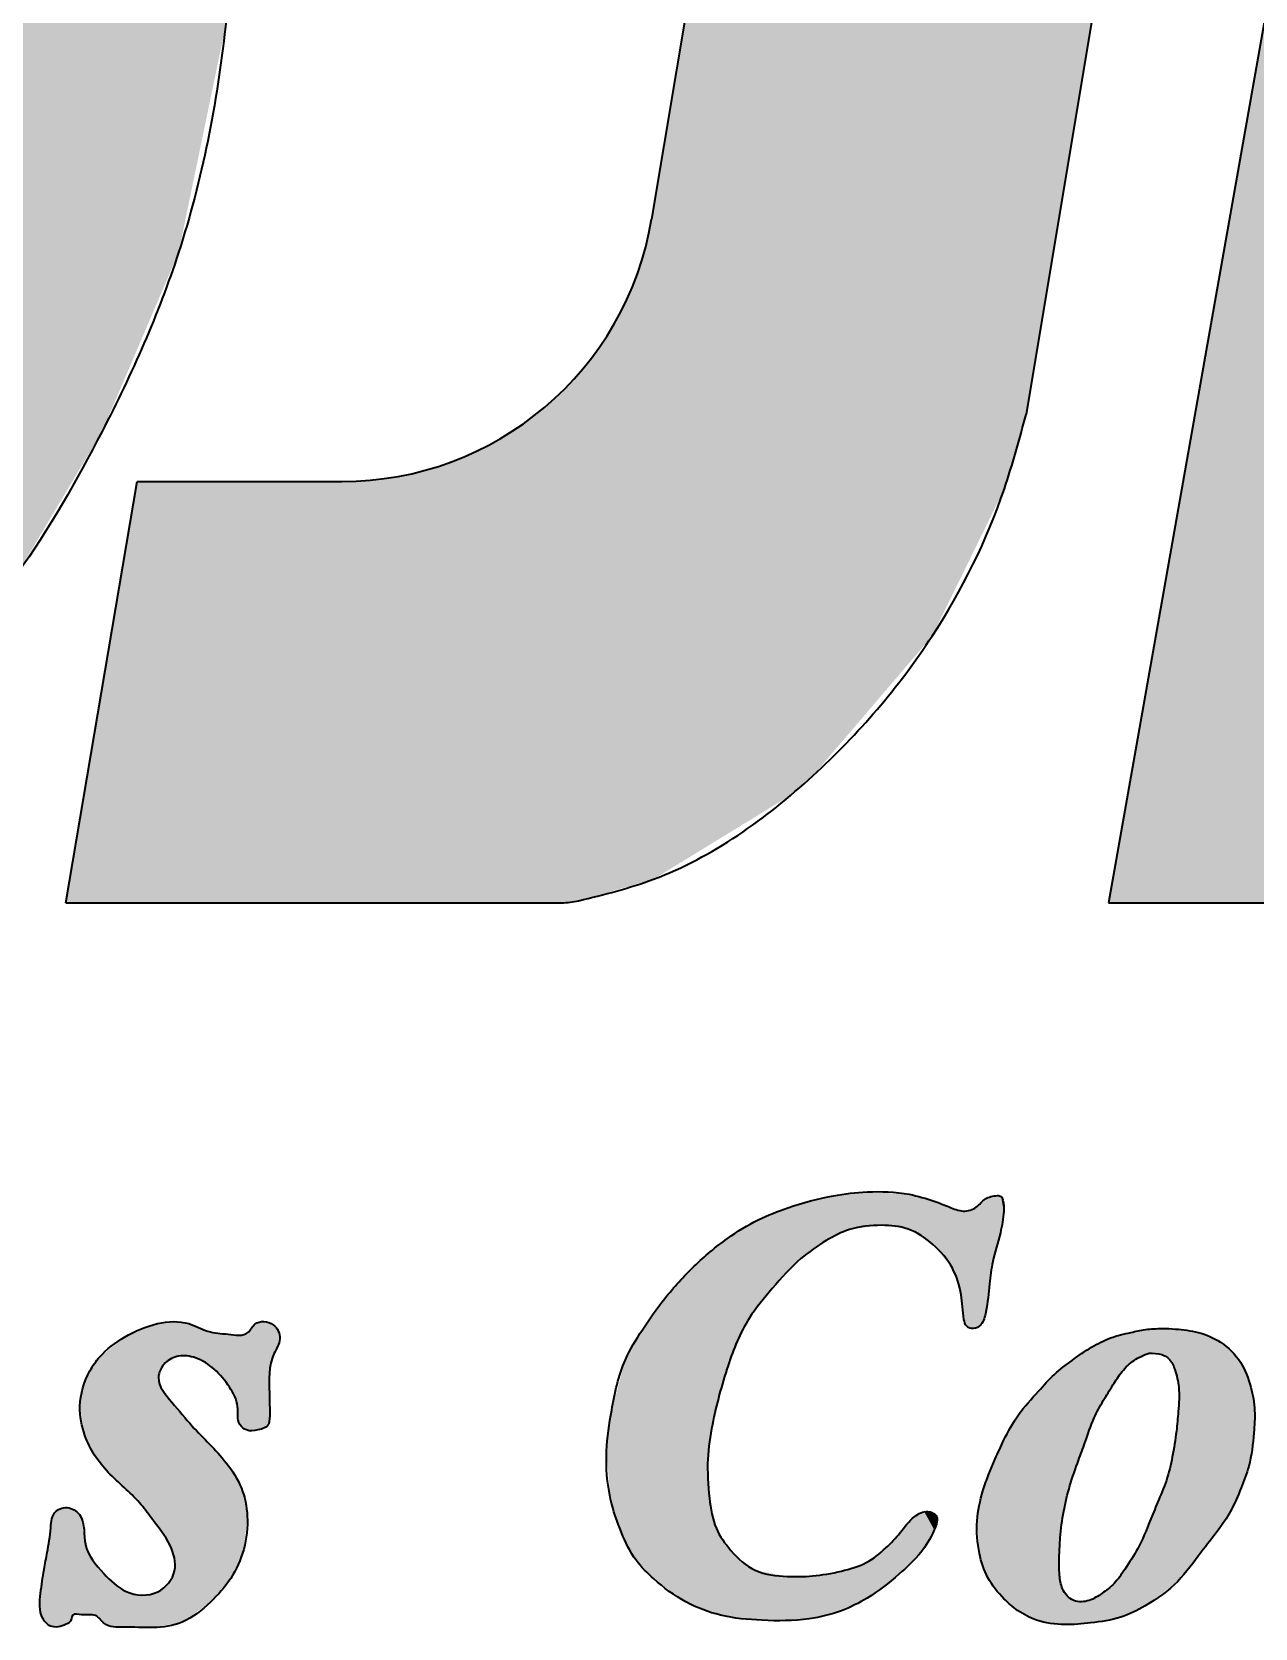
# Model space of a CAD drawing. Extents: x 23 to 417, y 3 to 294.
# Drawn here: x 315.69 to 319.74, y 39.37 to 44.66 of the extents above; entities that cross this region are included whole.
import ezdxf

# ---------------------------------------------------------------- set-up
doc = ezdxf.new("R2010")
doc.units = 0
doc.layers.get('0').update_dxf_attribs({"lineweight": 13})
doc.layers.add('6', color=7, linetype='Continuous', lineweight=13)

# ---------------------------------------------------------------- blocks, each defined once
blk = doc.blocks.new('BLOCK4431')
at = {"color": 6, "lineweight": 5}
blk.add_solid([(319.2578, 41.7745), (320.2744, 47.5235), (320.6027, 41.7745), (321.6192, 47.5235)], dxfattribs=at)
blk = doc.blocks.new('BLOCK4432')
at = {"color": 6, "lineweight": 5}
for points in [[(317.748, 41.8526), (317.7227, 43.9534), (318.3233, 47.5235), (317.7417, 44.043)], [(317.748, 41.8526), (318.3233, 47.5235), (318.2047, 42.1323)], [(318.3233, 47.5235), (318.277, 42.196), (318.2047, 42.1323)], [(319.6741, 47.5235), (318.6726, 42.6592), (318.3233, 47.5235), (318.277, 42.196)], [(318.9842, 43.3947), (318.9122, 43.1483), (319.6741, 47.5235), (318.6726, 42.6592)], [(317.748, 41.8526), (317.6615, 43.7811), (317.7227, 43.9534), (317.6959, 43.8659)], [(317.748, 41.8526), (317.5711, 43.622), (317.6615, 43.7811), (317.6198, 43.6996)], [(317.748, 41.8526), (317.4995, 41.7812), (317.5711, 43.622), (317.5158, 43.5491)], [(317.5158, 43.5491), (317.4571, 41.7749), (317.4543, 43.4812)], [(317.5158, 43.5491), (317.4642, 41.7754), (317.4571, 41.7749), (317.4607, 41.7751)], [(317.5158, 43.5491), (317.4713, 41.7762), (317.4642, 41.7754), (317.4678, 41.7758)], [(317.5158, 43.5491), (317.4784, 41.7771), (317.4713, 41.7762), (317.4749, 41.7766)], [(317.5158, 43.5491), (317.4855, 41.7782), (317.4784, 41.7771), (317.4819, 41.7776)], [(317.5158, 43.5491), (317.4925, 41.7796), (317.4855, 41.7782), (317.489, 41.7789)], [(317.5158, 43.5491), (317.4995, 41.7812), (317.4925, 41.7796), (317.496, 41.7804)], [(317.4543, 43.4812), (317.4428, 41.7745), (317.3871, 43.4191)], [(317.4543, 43.4812), (317.45, 41.7746), (317.4428, 41.7745), (317.4464, 41.7745)], [(317.4543, 43.4812), (317.4571, 41.7749), (317.45, 41.7746), (317.4536, 41.7747)], [(317.4428, 41.7745), (317.2376, 43.3136), (317.3871, 43.4191), (317.3147, 43.363)], [(317.4428, 41.7745), (317.0721, 43.2358), (317.2376, 43.3136), (317.1566, 43.271)], [(317.4428, 41.7745), (316.8955, 43.1882), (317.0721, 43.2358), (316.9848, 43.2081)], [(317.4428, 41.7745), (315.7983, 41.7745), (316.7133, 43.1721), (316.0347, 43.1721)], [(317.4428, 41.7745), (316.7133, 43.1721), (316.8955, 43.1882), (316.8047, 43.1761)]]:
    blk.add_solid(points, dxfattribs=at)
blk = doc.blocks.new('BLOCK4433')
at = {"color": 6, "lineweight": 5}
for points in [[(316.0428, 46.5949), (315.9182, 43.3384), (315.6478, 47.1282), (315.6367, 42.8659)], [(316.2757, 46.0196), (316.1718, 43.9317), (316.0428, 46.5949), (315.9182, 43.3384)], [(316.3539, 45.4004), (316.3274, 44.6806), (316.2757, 46.0196), (316.1718, 43.9317)]]:
    blk.add_solid(points, dxfattribs=at)
blk = doc.blocks.new('BLOCK4441')
at = {"color": 6, "lineweight": 5}
for points in [[(319.3319, 40.3487), (319.3425, 40.2557), (319.3802, 40.3587), (319.3924, 40.2804)], [(319.3802, 40.3587), (319.3924, 40.2804), (319.4352, 40.3616)], [(319.3924, 40.2804), (319.4348, 40.275), (319.4352, 40.3616), (319.4473, 40.2695)], [(319.4352, 40.3616), (319.4473, 40.2695), (319.4799, 40.3599), (319.4582, 40.2614)], [(319.4799, 40.3599), (319.4582, 40.2614), (319.4699, 40.245)], [(319.4699, 40.245), (319.4777, 40.2257), (319.4799, 40.3599), (319.4907, 40.1665)], [(319.4799, 40.3599), (319.4907, 40.1665), (319.5556, 40.3485), (319.565, 39.6191)], [(319.2648, 40.3303), (319.2014, 40.2996), (319.2404, 40.1224), (319.21, 40.0648)], [(319.2648, 40.3303), (319.2404, 40.1224), (319.3319, 40.3487), (319.2726, 40.1748)], [(319.2726, 40.1748), (319.3029, 40.2188), (319.3319, 40.3487), (319.3425, 40.2557)], [(319.5556, 40.3485), (319.565, 39.6191), (319.6293, 40.3164), (319.6217, 39.6928)], [(319.6293, 40.3164), (319.6217, 39.6928), (319.6619, 39.7536)], [(319.6659, 40.2868), (319.6293, 40.3164), (319.698, 39.8333), (319.6619, 39.7536)], [(319.0781, 40.2094), (319.0977, 39.6671), (319.1367, 40.256), (319.1092, 39.7553)], [(319.1092, 39.7553), (319.1299, 39.8407), (319.1367, 40.256), (319.1582, 39.9242)], [(319.1367, 40.256), (319.1582, 39.9242), (319.2014, 40.2996), (319.1797, 39.9828)], [(319.2014, 40.2996), (319.1797, 39.9828), (319.21, 40.0648)], [(319.6659, 40.2868), (319.698, 39.8333), (319.6955, 40.2503)], [(319.0255, 40.1538), (319.0956, 39.5427), (319.0781, 40.2094)], [(319.0956, 39.5427), (319.0945, 39.6091), (319.0781, 40.2094), (319.0977, 39.6671)], [(319.7303, 40.1667), (319.6955, 40.2503), (319.723, 39.9044), (319.698, 39.8333)], [(318.9593, 40.0757), (318.9562, 39.4263), (319.0255, 40.1538), (319.0186, 39.3942)], [(319.1132, 39.3791), (319.0956, 39.5427), (319.0186, 39.3942), (319.0255, 40.1538)], [(319.4892, 40.0868), (319.565, 39.6191), (319.4907, 40.1665)], [(319.7303, 40.1667), (319.723, 39.9044), (319.7426, 40.0892), (319.7403, 40.0158)], [(318.9593, 40.0757), (318.9099, 39.9896), (318.9562, 39.4263), (318.9109, 39.4651)], [(319.4892, 40.0868), (319.483, 40.021), (319.565, 39.6191), (319.4875, 39.5227)], [(318.8819, 39.9289), (318.9109, 39.4651), (318.9099, 39.9896)], [(319.4875, 39.5227), (319.483, 40.021), (319.4497, 39.8579), (319.4694, 39.9355)], [(318.8412, 39.8228), (318.8578, 39.5349), (318.8819, 39.9289), (318.9109, 39.4651)], [(319.4875, 39.5227), (319.4497, 39.8579), (319.3954, 39.7228), (319.4205, 39.7849)], [(318.8219, 39.7237), (318.8296, 39.6153), (318.8412, 39.8228), (318.8578, 39.5349)], [(319.3954, 39.7228), (319.3551, 39.6322), (319.3797, 39.4415), (319.3115, 39.5625)], [(319.4875, 39.5227), (319.3954, 39.7228), (319.3797, 39.4415)], [(319.1132, 39.3791), (319.1205, 39.475), (319.0956, 39.5427), (319.1055, 39.4978)], [(319.2984, 39.4037), (319.2762, 39.5154), (319.2365, 39.4831)], [(319.3797, 39.4415), (319.3115, 39.5625), (319.2984, 39.4037), (319.2762, 39.5154)], [(319.1982, 39.3848), (319.1205, 39.475), (319.1132, 39.3791)], [(319.1982, 39.3848), (319.1547, 39.456), (319.1205, 39.475), (319.1423, 39.4595)], [(319.1982, 39.3848), (319.1938, 39.4595), (319.1547, 39.456), (319.181, 39.4563)], [(319.1982, 39.3848), (319.2984, 39.4037), (319.1938, 39.4595), (319.2365, 39.4831)]]:
    blk.add_solid(points, dxfattribs=at)
blk = doc.blocks.new('BLOCK4442')
at = {"color": 6, "lineweight": 5}
for points in [[(318.194, 40.7622), (318.2373, 40.5938), (318.3452, 40.8021)], [(318.2373, 40.5938), (318.3211, 40.6534), (318.3452, 40.8021), (318.3986, 40.6902)], [(318.3452, 40.8021), (318.3986, 40.6902), (318.4565, 40.8148), (318.5046, 40.704)], [(318.4565, 40.8148), (318.5046, 40.704), (318.5965, 40.807)], [(318.5046, 40.704), (318.5928, 40.6915), (318.5965, 40.807), (318.6749, 40.6406)], [(318.5965, 40.807), (318.6749, 40.6406), (318.6798, 40.7839), (318.7397, 40.5616)], [(318.6798, 40.7839), (318.7397, 40.5616), (318.7296, 40.7649)], [(318.8488, 40.7916), (318.819, 40.7644), (318.8341, 40.3742), (318.8291, 40.3695)], [(318.8488, 40.7916), (318.8341, 40.3742), (318.8482, 40.4047), (318.8405, 40.3833)], [(318.8488, 40.7916), (318.8482, 40.4047), (318.8678, 40.7994), (318.8506, 40.4161)], [(318.8506, 40.4161), (318.8633, 40.51), (318.8678, 40.7994), (318.8734, 40.5836)], [(318.8678, 40.7994), (318.8734, 40.5836), (318.8892, 40.8032), (318.8988, 40.6788)], [(318.8892, 40.8032), (318.8988, 40.6788), (318.8926, 40.8027)], [(318.8988, 40.6788), (318.8988, 40.8009), (318.8926, 40.8027)], [(318.9099, 40.7506), (318.9014, 40.7993), (318.8988, 40.6788), (318.8988, 40.8009)], [(318.9075, 40.7875), (318.9052, 40.7941), (318.9099, 40.7506), (318.9014, 40.7993)], [(318.0956, 40.7223), (318.1421, 40.4948), (318.194, 40.7622), (318.2373, 40.5938)], [(318.7758, 40.7515), (318.7296, 40.7649), (318.7688, 40.4731), (318.7397, 40.5616)], [(318.7758, 40.7515), (318.7688, 40.4731), (318.7782, 40.392)], [(318.7985, 40.7543), (318.7758, 40.7515), (318.7811, 40.3795), (318.7782, 40.392)], [(318.7985, 40.7543), (318.7811, 40.3795), (318.7918, 40.3655), (318.7871, 40.3691)], [(318.7985, 40.7543), (318.7918, 40.3655), (318.8036, 40.3616), (318.7975, 40.363)], [(318.819, 40.7644), (318.7985, 40.7543), (318.81, 40.3615), (318.8036, 40.3616)], [(318.819, 40.7644), (318.81, 40.3615), (318.8291, 40.3695), (318.8169, 40.3629)], [(317.993, 40.6603), (317.9435, 40.0433), (318.0956, 40.7223), (317.9956, 40.2392)], [(317.9956, 40.2392), (318.065, 40.3948), (318.0956, 40.7223), (318.1421, 40.4948)], [(317.993, 40.6603), (317.8829, 40.5684), (317.9435, 40.0433), (317.9282, 39.9286)], [(317.7857, 40.4615), (317.8557, 39.4545), (317.8829, 40.5684), (317.9337, 39.7988)], [(317.8829, 40.5684), (317.9337, 39.7988), (317.9282, 39.9286)], [(317.7109, 40.3576), (317.7491, 39.5308), (317.7857, 40.4615), (317.8557, 39.4545)], [(317.6547, 40.2581), (317.6906, 39.5927), (317.7109, 40.3576), (317.7491, 39.5308)], [(317.6093, 40.0907), (317.6413, 39.6854), (317.6547, 40.2581), (317.6906, 39.5927)], [(317.592, 39.9549), (317.6054, 39.796), (317.6093, 40.0907), (317.6413, 39.6854)], [(317.9337, 39.7988), (317.8557, 39.4545), (317.9704, 39.4106)], [(317.9704, 39.4106), (317.9565, 39.6978), (317.9337, 39.7988)], [(318.5666, 39.6843), (318.6349, 39.6186), (318.6147, 39.7381)], [(318.6349, 39.6186), (318.6245, 39.745), (318.6147, 39.7381)], [(318.6795, 39.6935), (318.6466, 39.7537), (318.6349, 39.6186), (318.6245, 39.745)], [(318.6742, 39.7503), (318.6587, 39.7542), (318.6795, 39.6935), (318.6466, 39.7537)], [(318.6807, 39.7465), (318.6742, 39.7503), (318.6885, 39.7194), (318.6795, 39.6935)], [(318.6807, 39.7465), (318.6885, 39.7194), (318.6857, 39.7415)], [(318.1074, 39.3936), (318.0049, 39.6252), (317.9704, 39.4106), (317.9565, 39.6978)], [(318.519, 39.6338), (318.562, 39.5464), (318.5666, 39.6843), (318.6349, 39.6186)], [(318.0857, 39.5593), (318.0424, 39.5876), (318.1074, 39.3936), (318.0049, 39.6252)], [(318.4538, 39.5848), (318.4571, 39.4674), (318.519, 39.6338), (318.562, 39.5464)], [(318.3713, 39.5567), (318.3716, 39.4253), (318.4538, 39.5848), (318.4571, 39.4674)], [(318.0857, 39.5593), (318.1074, 39.3936), (318.192, 39.5392), (318.265, 39.3985)], [(318.192, 39.5392), (318.265, 39.3985), (318.2753, 39.5407), (318.3716, 39.4253)], [(318.2753, 39.5407), (318.3716, 39.4253), (318.3713, 39.5567)]]:
    blk.add_solid(points, dxfattribs=at)
blk = doc.blocks.new('BLOCK4444')
at = {"color": 6, "lineweight": 5}
for points in [[(316.1024, 40.3779), (315.9926, 40.3332), (316.0827, 39.7313), (316.0425, 39.7831)], [(316.1024, 40.3779), (316.0827, 39.7313), (316.1072, 40.2119), (316.1053, 40.1988)], [(316.1545, 40.3845), (316.1024, 40.3779), (316.1189, 40.237), (316.1072, 40.2119)], [(316.1545, 40.3845), (316.1189, 40.237), (316.1483, 40.2622), (316.1279, 40.2477)], [(316.1545, 40.3845), (316.1483, 40.2622), (316.172, 40.2698)], [(316.2059, 40.3779), (316.1545, 40.3845), (316.2001, 40.2705), (316.172, 40.2698)], [(316.2059, 40.3779), (316.2001, 40.2705), (316.2695, 40.3528), (316.2277, 40.2643)], [(316.402, 40.3482), (316.4062, 40.0226), (316.4256, 40.3763)], [(316.4062, 40.0226), (316.4254, 40.023), (316.4256, 40.3763), (316.4355, 40.025)], [(316.4256, 40.3763), (316.4355, 40.025), (316.4551, 40.3846), (316.457, 40.0322)], [(316.4551, 40.3846), (316.457, 40.0322), (316.4713, 40.3815), (316.471, 40.0459)], [(316.4713, 40.3815), (316.471, 40.0459), (316.4734, 40.0594)], [(316.4734, 40.0594), (316.4734, 40.1471), (316.4713, 40.3815), (316.4735, 40.2137)], [(316.4713, 40.3815), (316.4735, 40.2137), (316.486, 40.3739), (316.4883, 40.2775)], [(316.486, 40.3739), (316.4883, 40.2775), (316.5029, 40.353), (316.508, 40.3277)], [(316.0425, 39.7831), (315.9926, 40.3332), (315.9385, 39.8843), (315.9102, 40.2673)], [(316.2277, 40.2643), (316.2608, 40.2484), (316.2695, 40.3528), (316.2902, 40.2263)], [(316.2695, 40.3528), (316.2902, 40.2263), (316.3365, 40.3426), (316.3409, 40.1672)], [(316.3365, 40.3426), (316.3409, 40.1672), (316.3455, 40.3415), (316.3583, 40.1364)], [(316.3455, 40.3415), (316.3583, 40.1364), (316.3807, 40.3398), (316.3677, 40.1026)], [(316.3807, 40.3398), (316.3677, 40.1026), (316.3685, 40.0719)], [(316.3685, 40.0719), (316.3753, 40.0436), (316.3807, 40.3398), (316.3848, 40.0326)], [(316.3807, 40.3398), (316.3848, 40.0326), (316.3957, 40.344), (316.3972, 40.025)], [(316.3957, 40.344), (316.3972, 40.025), (316.402, 40.3482), (316.4062, 40.0226)], [(316.5029, 40.353), (316.508, 40.3277), (316.507, 40.3405)], [(315.9385, 39.8843), (315.9102, 40.2673), (315.8935, 39.9416), (315.878, 40.2218)], [(315.8935, 39.9416), (315.878, 40.2218), (315.8611, 40.0067), (315.8543, 40.1647)], [(316.1053, 40.1988), (316.0827, 39.7313), (316.1435, 39.6422)], [(316.1435, 39.6422), (316.1192, 40.1561), (316.1053, 40.1988)], [(315.8611, 40.0067), (315.8543, 40.1647), (315.8448, 40.1037)], [(316.1582, 39.6006), (316.15, 40.1171), (316.1435, 39.6422), (316.1192, 40.1561)], [(316.4747, 40.0697), (316.4734, 40.1471), (316.4734, 40.0594)], [(316.1587, 39.5578), (316.2172, 40.038), (316.1582, 39.6006), (316.15, 40.1171)], [(316.1587, 39.5578), (316.1844, 39.3876), (316.2172, 40.038), (316.2774, 39.4536)], [(316.2172, 40.038), (316.2774, 39.4536), (316.3302, 39.9159), (316.3452, 39.5327)], [(316.3302, 39.9159), (316.3452, 39.5327), (316.3806, 39.8315), (316.388, 39.6288)], [(316.3806, 39.8315), (316.388, 39.6288), (316.4, 39.7396)], [(315.7565, 39.7437), (315.7494, 39.7156), (315.7594, 39.3714), (315.7478, 39.7005)], [(315.7643, 39.7547), (315.7565, 39.7437), (315.7726, 39.3717), (315.7594, 39.3714)], [(315.7643, 39.7547), (315.7726, 39.3717), (315.7845, 39.7657)], [(315.7989, 39.3802), (315.7966, 39.7674), (315.7726, 39.3717), (315.7845, 39.7657)], [(315.7989, 39.3802), (315.8089, 39.3866), (315.7966, 39.7674), (315.8087, 39.7665)], [(315.8303, 39.7567), (315.8087, 39.7665), (315.8158, 39.3957), (315.8089, 39.3866)], [(315.8303, 39.7567), (315.8158, 39.3957), (315.823, 39.4122), (315.8207, 39.41)], [(315.823, 39.4122), (315.826, 39.4134), (315.8303, 39.7567), (315.8334, 39.414)], [(315.8303, 39.7567), (315.8334, 39.414), (315.8461, 39.7396), (315.8514, 39.4117)], [(315.8461, 39.7396), (315.8514, 39.4117), (315.8626, 39.6457), (315.8788, 39.4113)], [(315.7594, 39.3714), (315.7478, 39.7005), (315.7469, 39.3745), (315.7363, 39.6188)], [(315.7469, 39.3745), (315.7363, 39.6188), (315.7324, 39.3849), (315.7256, 39.5623)], [(315.8626, 39.6457), (315.8788, 39.4113), (315.8859, 39.5942), (315.9008, 39.4067)], [(315.8859, 39.5942), (315.9008, 39.4067), (315.9235, 39.5492), (315.9261, 39.3823)], [(315.7324, 39.3849), (315.7256, 39.5623), (315.7215, 39.3998), (315.7141, 39.483)], [(315.9235, 39.5492), (315.9261, 39.3823), (315.9581, 39.5151)], [(315.9261, 39.3823), (315.9399, 39.3749), (315.9581, 39.5151), (315.9725, 39.3708)], [(315.9581, 39.5151), (315.9725, 39.3708), (315.998, 39.4892), (315.9896, 39.371)], [(316.1844, 39.3876), (316.1389, 39.5172), (316.0869, 39.3693), (316.1031, 39.4882)], [(316.1844, 39.3876), (316.1587, 39.5578), (316.1389, 39.5172), (316.1512, 39.5366)], [(315.7215, 39.3998), (315.7141, 39.483), (315.7114, 39.4401)], [(316.0869, 39.3693), (316.0505, 39.4773), (315.9896, 39.371), (315.998, 39.4892)], [(316.0869, 39.3693), (316.1031, 39.4882), (316.0505, 39.4773), (316.0775, 39.4796)]]:
    blk.add_solid(points, dxfattribs=at)
blk = doc.blocks.new('BLOCK4464')
at = {"color": 6, "lineweight": 5}
blk.add_solid([(320.2744, 47.5235), (319.2578, 41.7745), (321.6192, 47.5235), (320.6027, 41.7745)], dxfattribs=at)
blk = doc.blocks.new('BLOCK4465')
at = {"color": 6, "lineweight": 5}
for points in [[(317.748, 41.8526), (318.2047, 42.1323), (317.7417, 44.043), (318.3233, 47.5235)], [(318.2047, 42.1323), (318.277, 42.196), (318.3233, 47.5235), (318.6726, 42.6592)], [(318.3233, 47.5235), (318.6726, 42.6592), (319.6741, 47.5235), (318.9122, 43.1483)], [(319.6741, 47.5235), (318.9122, 43.1483), (318.9842, 43.3947)], [(317.748, 41.8526), (317.7417, 44.043), (317.6959, 43.8659), (317.7227, 43.9534)], [(317.748, 41.8526), (317.6959, 43.8659), (317.6198, 43.6996), (317.6615, 43.7811)], [(317.748, 41.8526), (317.6198, 43.6996), (317.5158, 43.5491), (317.5711, 43.622)], [(317.5158, 43.5491), (317.4543, 43.4812), (317.4607, 41.7751), (317.4571, 41.7749)], [(317.5158, 43.5491), (317.4607, 41.7751), (317.4678, 41.7758), (317.4642, 41.7754)], [(317.5158, 43.5491), (317.4678, 41.7758), (317.4749, 41.7766), (317.4713, 41.7762)], [(317.5158, 43.5491), (317.4749, 41.7766), (317.4819, 41.7776), (317.4784, 41.7771)], [(317.5158, 43.5491), (317.4819, 41.7776), (317.489, 41.7789), (317.4855, 41.7782)], [(317.5158, 43.5491), (317.489, 41.7789), (317.496, 41.7804), (317.4925, 41.7796)], [(317.5158, 43.5491), (317.496, 41.7804), (317.4995, 41.7812)], [(317.748, 41.8526), (317.5158, 43.5491), (317.4995, 41.7812)], [(317.4543, 43.4812), (317.3871, 43.4191), (317.4464, 41.7745), (317.4428, 41.7745)], [(317.4543, 43.4812), (317.4464, 41.7745), (317.4536, 41.7747), (317.45, 41.7746)], [(317.4543, 43.4812), (317.4536, 41.7747), (317.4571, 41.7749)], [(317.4428, 41.7745), (317.3871, 43.4191), (317.2376, 43.3136), (317.3147, 43.363)], [(317.4428, 41.7745), (317.2376, 43.3136), (317.0721, 43.2358), (317.1566, 43.271)], [(317.4428, 41.7745), (317.0721, 43.2358), (316.8955, 43.1882), (316.9848, 43.2081)], [(317.4428, 41.7745), (316.7133, 43.1721), (315.7983, 41.7745), (316.0347, 43.1721)], [(317.4428, 41.7745), (316.8955, 43.1882), (316.7133, 43.1721), (316.8047, 43.1761)]]:
    blk.add_solid(points, dxfattribs=at)
blk = doc.blocks.new('BLOCK4466')
at = {"color": 6, "lineweight": 5}
for points in [[(316.0428, 46.5949), (315.9182, 43.3384), (315.6478, 47.1282), (315.6367, 42.8659)], [(316.2757, 46.0196), (316.1718, 43.9317), (316.0428, 46.5949), (315.9182, 43.3384)], [(316.3539, 45.4004), (316.3274, 44.6806), (316.2757, 46.0196), (316.1718, 43.9317)]]:
    blk.add_solid(points, dxfattribs=at)
blk = doc.blocks.new('BLOCK4474')
at = {"color": 6, "lineweight": 5}
for points in [[(319.3319, 40.3487), (319.3425, 40.2557), (319.3802, 40.3587), (319.3924, 40.2804)], [(319.3802, 40.3587), (319.3924, 40.2804), (319.4352, 40.3616)], [(319.3924, 40.2804), (319.4348, 40.275), (319.4352, 40.3616), (319.4473, 40.2695)], [(319.4352, 40.3616), (319.4473, 40.2695), (319.4799, 40.3599), (319.4582, 40.2614)], [(319.4799, 40.3599), (319.4582, 40.2614), (319.4699, 40.245)], [(319.4699, 40.245), (319.4777, 40.2257), (319.4799, 40.3599), (319.4907, 40.1665)], [(319.4799, 40.3599), (319.4907, 40.1665), (319.5556, 40.3485), (319.565, 39.6191)], [(319.2648, 40.3303), (319.2014, 40.2996), (319.2404, 40.1224), (319.21, 40.0648)], [(319.2648, 40.3303), (319.2404, 40.1224), (319.3319, 40.3487), (319.2726, 40.1748)], [(319.2726, 40.1748), (319.3029, 40.2188), (319.3319, 40.3487), (319.3425, 40.2557)], [(319.5556, 40.3485), (319.565, 39.6191), (319.6293, 40.3164), (319.6217, 39.6928)], [(319.6293, 40.3164), (319.6217, 39.6928), (319.6619, 39.7536)], [(319.6659, 40.2868), (319.6293, 40.3164), (319.698, 39.8333), (319.6619, 39.7536)], [(319.0781, 40.2094), (319.0977, 39.6671), (319.1367, 40.256), (319.1092, 39.7553)], [(319.1092, 39.7553), (319.1299, 39.8407), (319.1367, 40.256), (319.1582, 39.9242)], [(319.1367, 40.256), (319.1582, 39.9242), (319.2014, 40.2996), (319.1797, 39.9828)], [(319.2014, 40.2996), (319.1797, 39.9828), (319.21, 40.0648)], [(319.6659, 40.2868), (319.698, 39.8333), (319.6955, 40.2503)], [(319.0255, 40.1538), (319.0956, 39.5427), (319.0781, 40.2094)], [(319.0956, 39.5427), (319.0945, 39.6091), (319.0781, 40.2094), (319.0977, 39.6671)], [(319.7303, 40.1667), (319.6955, 40.2503), (319.723, 39.9044), (319.698, 39.8333)], [(318.9593, 40.0757), (318.9562, 39.4263), (319.0255, 40.1538), (319.0186, 39.3942)], [(319.1132, 39.3791), (319.0956, 39.5427), (319.0186, 39.3942), (319.0255, 40.1538)], [(319.4892, 40.0868), (319.565, 39.6191), (319.4907, 40.1665)], [(319.7303, 40.1667), (319.723, 39.9044), (319.7426, 40.0892), (319.7403, 40.0158)], [(318.9593, 40.0757), (318.9099, 39.9896), (318.9562, 39.4263), (318.9109, 39.4651)], [(319.4892, 40.0868), (319.483, 40.021), (319.565, 39.6191), (319.4875, 39.5227)], [(318.8819, 39.9289), (318.9109, 39.4651), (318.9099, 39.9896)], [(319.4875, 39.5227), (319.483, 40.021), (319.4497, 39.8579), (319.4694, 39.9355)], [(318.8412, 39.8228), (318.8578, 39.5349), (318.8819, 39.9289), (318.9109, 39.4651)], [(319.4875, 39.5227), (319.4497, 39.8579), (319.3954, 39.7228), (319.4205, 39.7849)], [(318.8219, 39.7237), (318.8296, 39.6153), (318.8412, 39.8228), (318.8578, 39.5349)], [(319.3954, 39.7228), (319.3551, 39.6322), (319.3797, 39.4415), (319.3115, 39.5625)], [(319.4875, 39.5227), (319.3954, 39.7228), (319.3797, 39.4415)], [(319.1132, 39.3791), (319.1205, 39.475), (319.0956, 39.5427), (319.1055, 39.4978)], [(319.2984, 39.4037), (319.2762, 39.5154), (319.2365, 39.4831)], [(319.3797, 39.4415), (319.3115, 39.5625), (319.2984, 39.4037), (319.2762, 39.5154)], [(319.1982, 39.3848), (319.1205, 39.475), (319.1132, 39.3791)], [(319.1982, 39.3848), (319.1547, 39.456), (319.1205, 39.475), (319.1423, 39.4595)], [(319.1982, 39.3848), (319.1938, 39.4595), (319.1547, 39.456), (319.181, 39.4563)], [(319.1982, 39.3848), (319.2984, 39.4037), (319.1938, 39.4595), (319.2365, 39.4831)]]:
    blk.add_solid(points, dxfattribs=at)
blk = doc.blocks.new('BLOCK4475')
at = {"color": 6, "lineweight": 5}
for points in [[(318.194, 40.7622), (318.2373, 40.5938), (318.3452, 40.8021)], [(318.2373, 40.5938), (318.3211, 40.6534), (318.3452, 40.8021), (318.3986, 40.6902)], [(318.3452, 40.8021), (318.3986, 40.6902), (318.4565, 40.8148), (318.5046, 40.704)], [(318.4565, 40.8148), (318.5046, 40.704), (318.5965, 40.807)], [(318.5046, 40.704), (318.5928, 40.6915), (318.5965, 40.807), (318.6749, 40.6406)], [(318.5965, 40.807), (318.6749, 40.6406), (318.6798, 40.7839), (318.7397, 40.5616)], [(318.6798, 40.7839), (318.7397, 40.5616), (318.7296, 40.7649)], [(318.8488, 40.7916), (318.819, 40.7644), (318.8341, 40.3742), (318.8291, 40.3695)], [(318.8488, 40.7916), (318.8341, 40.3742), (318.8482, 40.4047), (318.8405, 40.3833)], [(318.8488, 40.7916), (318.8482, 40.4047), (318.8678, 40.7994), (318.8506, 40.4161)], [(318.8506, 40.4161), (318.8633, 40.51), (318.8678, 40.7994), (318.8734, 40.5836)], [(318.8678, 40.7994), (318.8734, 40.5836), (318.8892, 40.8032), (318.8988, 40.6788)], [(318.8892, 40.8032), (318.8988, 40.6788), (318.8926, 40.8027)], [(318.8988, 40.6788), (318.8988, 40.8009), (318.8926, 40.8027)], [(318.9099, 40.7506), (318.9014, 40.7993), (318.8988, 40.6788), (318.8988, 40.8009)], [(318.9075, 40.7875), (318.9052, 40.7941), (318.9099, 40.7506), (318.9014, 40.7993)], [(318.0956, 40.7223), (318.1421, 40.4948), (318.194, 40.7622), (318.2373, 40.5938)], [(318.7758, 40.7515), (318.7296, 40.7649), (318.7688, 40.4731), (318.7397, 40.5616)], [(318.7758, 40.7515), (318.7688, 40.4731), (318.7782, 40.392)], [(318.7985, 40.7543), (318.7758, 40.7515), (318.7811, 40.3795), (318.7782, 40.392)], [(318.7985, 40.7543), (318.7811, 40.3795), (318.7918, 40.3655), (318.7871, 40.3691)], [(318.7985, 40.7543), (318.7918, 40.3655), (318.8036, 40.3616), (318.7975, 40.363)], [(318.819, 40.7644), (318.7985, 40.7543), (318.81, 40.3615), (318.8036, 40.3616)], [(318.819, 40.7644), (318.81, 40.3615), (318.8291, 40.3695), (318.8169, 40.3629)], [(317.993, 40.6603), (317.9435, 40.0433), (318.0956, 40.7223), (317.9956, 40.2392)], [(317.9956, 40.2392), (318.065, 40.3948), (318.0956, 40.7223), (318.1421, 40.4948)], [(317.993, 40.6603), (317.8829, 40.5684), (317.9435, 40.0433), (317.9282, 39.9286)], [(317.7857, 40.4615), (317.8557, 39.4545), (317.8829, 40.5684), (317.9337, 39.7988)], [(317.8829, 40.5684), (317.9337, 39.7988), (317.9282, 39.9286)], [(317.7109, 40.3576), (317.7491, 39.5308), (317.7857, 40.4615), (317.8557, 39.4545)], [(317.6547, 40.2581), (317.6906, 39.5927), (317.7109, 40.3576), (317.7491, 39.5308)], [(317.6093, 40.0907), (317.6413, 39.6854), (317.6547, 40.2581), (317.6906, 39.5927)], [(317.592, 39.9549), (317.6054, 39.796), (317.6093, 40.0907), (317.6413, 39.6854)], [(317.9337, 39.7988), (317.8557, 39.4545), (317.9704, 39.4106)], [(317.9704, 39.4106), (317.9565, 39.6978), (317.9337, 39.7988)], [(318.5666, 39.6843), (318.6349, 39.6186), (318.6147, 39.7381)], [(318.6349, 39.6186), (318.6245, 39.745), (318.6147, 39.7381)], [(318.6795, 39.6935), (318.6466, 39.7537), (318.6349, 39.6186), (318.6245, 39.745)], [(318.6742, 39.7503), (318.6587, 39.7542), (318.6795, 39.6935), (318.6466, 39.7537)], [(318.6807, 39.7465), (318.6742, 39.7503), (318.6885, 39.7194), (318.6795, 39.6935)], [(318.6807, 39.7465), (318.6885, 39.7194), (318.6857, 39.7415)], [(318.1074, 39.3936), (318.0049, 39.6252), (317.9704, 39.4106), (317.9565, 39.6978)], [(318.519, 39.6338), (318.562, 39.5464), (318.5666, 39.6843), (318.6349, 39.6186)], [(318.0857, 39.5593), (318.0424, 39.5876), (318.1074, 39.3936), (318.0049, 39.6252)], [(318.4538, 39.5848), (318.4571, 39.4674), (318.519, 39.6338), (318.562, 39.5464)], [(318.3713, 39.5567), (318.3716, 39.4253), (318.4538, 39.5848), (318.4571, 39.4674)], [(318.0857, 39.5593), (318.1074, 39.3936), (318.192, 39.5392), (318.265, 39.3985)], [(318.192, 39.5392), (318.265, 39.3985), (318.2753, 39.5407), (318.3716, 39.4253)], [(318.2753, 39.5407), (318.3716, 39.4253), (318.3713, 39.5567)]]:
    blk.add_solid(points, dxfattribs=at)
blk = doc.blocks.new('BLOCK4477')
at = {"color": 6, "lineweight": 5}
for points in [[(316.1024, 40.3779), (315.9926, 40.3332), (316.0827, 39.7313), (316.0425, 39.7831)], [(316.1024, 40.3779), (316.0827, 39.7313), (316.1072, 40.2119), (316.1053, 40.1988)], [(316.1545, 40.3845), (316.1024, 40.3779), (316.1189, 40.237), (316.1072, 40.2119)], [(316.1545, 40.3845), (316.1189, 40.237), (316.1483, 40.2622), (316.1279, 40.2477)], [(316.1545, 40.3845), (316.1483, 40.2622), (316.172, 40.2698)], [(316.2059, 40.3779), (316.1545, 40.3845), (316.2001, 40.2705), (316.172, 40.2698)], [(316.2059, 40.3779), (316.2001, 40.2705), (316.2695, 40.3528), (316.2277, 40.2643)], [(316.402, 40.3482), (316.4062, 40.0226), (316.4256, 40.3763)], [(316.4062, 40.0226), (316.4254, 40.023), (316.4256, 40.3763), (316.4355, 40.025)], [(316.4256, 40.3763), (316.4355, 40.025), (316.4551, 40.3846), (316.457, 40.0322)], [(316.4551, 40.3846), (316.457, 40.0322), (316.4713, 40.3815), (316.471, 40.0459)], [(316.4713, 40.3815), (316.471, 40.0459), (316.4734, 40.0594)], [(316.4734, 40.0594), (316.4734, 40.1471), (316.4713, 40.3815), (316.4735, 40.2137)], [(316.4713, 40.3815), (316.4735, 40.2137), (316.486, 40.3739), (316.4883, 40.2775)], [(316.486, 40.3739), (316.4883, 40.2775), (316.5029, 40.353), (316.508, 40.3277)], [(316.0425, 39.7831), (315.9926, 40.3332), (315.9385, 39.8843), (315.9102, 40.2673)], [(316.2277, 40.2643), (316.2608, 40.2484), (316.2695, 40.3528), (316.2902, 40.2263)], [(316.2695, 40.3528), (316.2902, 40.2263), (316.3365, 40.3426), (316.3409, 40.1672)], [(316.3365, 40.3426), (316.3409, 40.1672), (316.3455, 40.3415), (316.3583, 40.1364)], [(316.3455, 40.3415), (316.3583, 40.1364), (316.3807, 40.3398), (316.3677, 40.1026)], [(316.3807, 40.3398), (316.3677, 40.1026), (316.3685, 40.0719)], [(316.3685, 40.0719), (316.3753, 40.0436), (316.3807, 40.3398), (316.3848, 40.0326)], [(316.3807, 40.3398), (316.3848, 40.0326), (316.3957, 40.344), (316.3972, 40.025)], [(316.3957, 40.344), (316.3972, 40.025), (316.402, 40.3482), (316.4062, 40.0226)], [(316.5029, 40.353), (316.508, 40.3277), (316.507, 40.3405)], [(315.9385, 39.8843), (315.9102, 40.2673), (315.8935, 39.9416), (315.878, 40.2218)], [(315.8935, 39.9416), (315.878, 40.2218), (315.8611, 40.0067), (315.8543, 40.1647)], [(316.1053, 40.1988), (316.0827, 39.7313), (316.1435, 39.6422)], [(316.1435, 39.6422), (316.1192, 40.1561), (316.1053, 40.1988)], [(315.8611, 40.0067), (315.8543, 40.1647), (315.8448, 40.1037)], [(316.1582, 39.6006), (316.15, 40.1171), (316.1435, 39.6422), (316.1192, 40.1561)], [(316.4747, 40.0697), (316.4734, 40.1471), (316.4734, 40.0594)], [(316.1587, 39.5578), (316.2172, 40.038), (316.1582, 39.6006), (316.15, 40.1171)], [(316.1587, 39.5578), (316.1844, 39.3876), (316.2172, 40.038), (316.2774, 39.4536)], [(316.2172, 40.038), (316.2774, 39.4536), (316.3302, 39.9159), (316.3452, 39.5327)], [(316.3302, 39.9159), (316.3452, 39.5327), (316.3806, 39.8315), (316.388, 39.6288)], [(316.3806, 39.8315), (316.388, 39.6288), (316.4, 39.7396)], [(315.7565, 39.7437), (315.7494, 39.7156), (315.7594, 39.3714), (315.7478, 39.7005)], [(315.7643, 39.7547), (315.7565, 39.7437), (315.7726, 39.3717), (315.7594, 39.3714)], [(315.7643, 39.7547), (315.7726, 39.3717), (315.7845, 39.7657)], [(315.7989, 39.3802), (315.7966, 39.7674), (315.7726, 39.3717), (315.7845, 39.7657)], [(315.7989, 39.3802), (315.8089, 39.3866), (315.7966, 39.7674), (315.8087, 39.7665)], [(315.8303, 39.7567), (315.8087, 39.7665), (315.8158, 39.3957), (315.8089, 39.3866)], [(315.8303, 39.7567), (315.8158, 39.3957), (315.823, 39.4122), (315.8207, 39.41)], [(315.823, 39.4122), (315.826, 39.4134), (315.8303, 39.7567), (315.8334, 39.414)], [(315.8303, 39.7567), (315.8334, 39.414), (315.8461, 39.7396), (315.8514, 39.4117)], [(315.8461, 39.7396), (315.8514, 39.4117), (315.8626, 39.6457), (315.8788, 39.4113)], [(315.7594, 39.3714), (315.7478, 39.7005), (315.7469, 39.3745), (315.7363, 39.6188)], [(315.7469, 39.3745), (315.7363, 39.6188), (315.7324, 39.3849), (315.7256, 39.5623)], [(315.8626, 39.6457), (315.8788, 39.4113), (315.8859, 39.5942), (315.9008, 39.4067)], [(315.8859, 39.5942), (315.9008, 39.4067), (315.9235, 39.5492), (315.9261, 39.3823)], [(315.7324, 39.3849), (315.7256, 39.5623), (315.7215, 39.3998), (315.7141, 39.483)], [(315.9235, 39.5492), (315.9261, 39.3823), (315.9581, 39.5151)], [(315.9261, 39.3823), (315.9399, 39.3749), (315.9581, 39.5151), (315.9725, 39.3708)], [(315.9581, 39.5151), (315.9725, 39.3708), (315.998, 39.4892), (315.9896, 39.371)], [(316.1844, 39.3876), (316.1389, 39.5172), (316.0869, 39.3693), (316.1031, 39.4882)], [(316.1844, 39.3876), (316.1587, 39.5578), (316.1389, 39.5172), (316.1512, 39.5366)], [(315.7215, 39.3998), (315.7141, 39.483), (315.7114, 39.4401)], [(316.0869, 39.3693), (316.0505, 39.4773), (315.9896, 39.371), (315.998, 39.4892)], [(316.0869, 39.3693), (316.1031, 39.4882), (316.0505, 39.4773), (316.0775, 39.4796)]]:
    blk.add_solid(points, dxfattribs=at)

msp = doc.modelspace()

# ---------------------------------------------------------------- linework, layer by layer
at = {"layer": '6', "color": 6, "lineweight": 35, "ltscale": 0.088219}
msp.add_line((318.3233, 47.5235), (317.7417, 44.043), dxfattribs=at)
msp.add_line((318.3233, 47.5235), (317.7417, 44.043), dxfattribs=at)
at = {"layer": '6', "color": 6, "lineweight": 35, "ltscale": 0.104651}
msp.add_line((319.6741, 47.5235), (318.9842, 43.3947), dxfattribs=at)
msp.add_line((319.6741, 47.5235), (318.9842, 43.3947), dxfattribs=at)
at = {"layer": '6', "color": 6, "lineweight": 35, "ltscale": 0.145955}
msp.add_line((320.2743, 47.5235), (319.2578, 41.7745), dxfattribs=at)
msp.add_line((320.2743, 47.5235), (319.2578, 41.7745), dxfattribs=at)
at = {"layer": '6', "color": 6, "lineweight": 35, "ltscale": 0.035437}
msp.add_line((315.7983, 41.7745), (316.0347, 43.1721), dxfattribs=at)
msp.add_line((315.7983, 41.7745), (316.0347, 43.1721), dxfattribs=at)
at = {"layer": '6', "color": 6, "lineweight": 35, "ltscale": 0.016965}
msp.add_line((316.0347, 43.1721), (316.7133, 43.1721), dxfattribs=at)
msp.add_line((316.0347, 43.1721), (316.7133, 43.1721), dxfattribs=at)
at = {"layer": '6', "color": 6, "lineweight": 35, "ltscale": 0.041114}
msp.add_line((315.7983, 41.7745), (317.4428, 41.7745), dxfattribs=at)
msp.add_line((315.7983, 41.7745), (317.4428, 41.7745), dxfattribs=at)
at = {"layer": '6', "color": 6, "lineweight": 35, "ltscale": 0.033621}
msp.add_line((319.2578, 41.7745), (320.6027, 41.7745), dxfattribs=at)
msp.add_line((319.2578, 41.7745), (320.6027, 41.7745), dxfattribs=at)
at = {"layer": '6', "color": 6, "lineweight": 35}
for centre, radius, end in [((316.7133, 44.2148), 1.0427, 350.5138), ((316.7133, 44.2148), 1.0427, 350.5138), ((317.4428, 42.017), 0.2425, 283.5014), ((317.4428, 42.017), 0.2425, 283.5014)]:
    msp.add_arc(centre, radius, 270, end, dxfattribs=at)
for points, knots in [([(314.0112, 47.6507), (313.8376, 47.6138), (313.4375, 47.5285), (312.8443, 47.1605), (312.3544, 46.6576), (311.9485, 46.0984), (311.6259, 45.4324), (311.4824, 44.7497), (311.4347, 44.125), (311.4769, 43.5824), (311.6125, 42.9534), (311.91, 42.3728), (312.3423, 41.9842), (312.7392, 41.7233), (313.145, 41.6589), (313.5046, 41.6341), (313.8628, 41.6408), (314.2437, 41.7335), (314.5981, 41.9122), (314.9476, 42.1386), (315.31, 42.4571), (315.6483, 42.8524), (315.9417, 43.3619), (316.2098, 43.961), (316.345, 44.6647), (316.3696, 45.3678), (316.3067, 46.0257), (316.0572, 46.6203), (315.6897, 47.1257), (315.2709, 47.4585), (314.8473, 47.6047), (314.4495, 47.6662), (314.1586, 47.656), (314.0112, 47.6507)], [0, 0, 0, 0, 2.183735, 5.035582, 8.461905, 10.826463, 13.559634, 17.552544, 19.368535, 21.29885, 24.261949, 27.302126, 29.148446, 31.424898, 33.043708, 34.159085, 35.894158, 37.450985, 38.961599, 40.783559, 42.589721, 44.914372, 47.182552, 49.843664, 52.998076, 55.968098, 58.542149, 61.101774, 63.838328, 66.217107, 67.56891, 69.341288, 71.163761, 71.163761, 71.163761, 71.163761]), ([(314.0112, 47.6507), (313.8376, 47.6138), (313.4375, 47.5285), (312.8443, 47.1605), (312.3544, 46.6576), (311.9485, 46.0984), (311.6259, 45.4324), (311.4824, 44.7497), (311.4347, 44.125), (311.4769, 43.5824), (311.6125, 42.9534), (311.91, 42.3728), (312.3423, 41.9842), (312.7392, 41.7233), (313.145, 41.6589), (313.5046, 41.6341), (313.8628, 41.6408), (314.2437, 41.7335), (314.5981, 41.9122), (314.9476, 42.1386), (315.31, 42.4571), (315.6483, 42.8524), (315.9417, 43.3619), (316.2098, 43.961), (316.345, 44.6647), (316.3696, 45.3678), (316.3067, 46.0257), (316.0572, 46.6203), (315.6897, 47.1257), (315.2709, 47.4585), (314.8473, 47.6047), (314.4495, 47.6662), (314.1586, 47.656), (314.0112, 47.6507)], [0, 0, 0, 0, 2.183735, 5.035582, 8.461905, 10.826463, 13.559634, 17.552544, 19.368535, 21.29885, 24.261949, 27.302126, 29.148446, 31.424898, 33.043708, 34.159085, 35.894158, 37.450985, 38.961599, 40.783559, 42.589721, 44.914372, 47.182552, 49.843664, 52.998076, 55.968098, 58.542149, 61.101774, 63.838328, 66.217107, 67.56891, 69.341288, 71.163761, 71.163761, 71.163761, 71.163761]), ([(317.4994, 41.7812), (317.5837, 41.8014), (317.872, 41.874), (318.2904, 42.1748), (318.6804, 42.627), (318.8925, 43.054), (318.962, 43.312), (318.9842, 43.3947)], [0.118263, 0.118263, 0.118263, 0.118263, 1.185234, 3.786051, 6.29801, 8.543868, 9.602584, 9.602584, 9.602584, 9.602584]), ([(317.4994, 41.7812), (317.5837, 41.8014), (317.872, 41.874), (318.2904, 42.1748), (318.6804, 42.627), (318.8925, 43.054), (318.962, 43.312), (318.9842, 43.3947)], [0.118263, 0.118263, 0.118263, 0.118263, 1.185234, 3.786051, 6.29801, 8.543868, 9.602584, 9.602584, 9.602584, 9.602584]), ([(318.8892, 40.8032), (318.8747, 40.8011), (318.8462, 40.797), (318.8211, 40.7592), (318.7739, 40.7462), (318.7278, 40.766), (318.6698, 40.7883), (318.5797, 40.8149), (318.4656, 40.8183), (318.3301, 40.8028), (318.2091, 40.7697), (318.0901, 40.7233), (317.9847, 40.6583), (317.8805, 40.5705), (317.7869, 40.4675), (317.7124, 40.3624), (317.6395, 40.2432), (317.61, 40.1026), (317.586, 39.948), (317.5968, 39.8085), (317.6379, 39.6883), (317.6822, 39.5947), (317.7591, 39.5188), (317.8503, 39.4508), (317.9742, 39.4035), (318.1139, 39.3911), (318.2497, 39.3911), (318.3683, 39.4199), (318.4696, 39.4706), (318.5551, 39.5384), (318.6362, 39.6135), (318.6738, 39.6757), (318.6986, 39.7415), (318.6516, 39.7605), (318.6042, 39.7361), (318.5687, 39.6837), (318.5172, 39.6301), (318.4549, 39.5786), (318.3681, 39.5546), (318.2801, 39.5385), (318.1843, 39.5378), (318.0819, 39.548), (318.0062, 39.6192), (317.9473, 39.6997), (317.9309, 39.808), (317.9236, 39.9239), (317.9465, 40.0726), (317.9886, 40.2296), (318.0506, 40.3866), (318.1441, 40.498), (318.2256, 40.5898), (318.315, 40.6521), (318.4035, 40.6983), (318.4985, 40.7071), (318.5977, 40.6983), (318.6794, 40.6423), (318.7441, 40.5679), (318.7724, 40.4765), (318.7735, 40.4124), (318.7834, 40.3663), (318.8118, 40.3577), (318.8421, 40.376), (318.8551, 40.4335), (318.8626, 40.5028), (318.8718, 40.5924), (318.8992, 40.6695), (318.9105, 40.739), (318.9109, 40.7791), (318.903, 40.8012), (318.8937, 40.8025), (318.8892, 40.8032)], [0, 0, 0, 0, 0.173163, 0.339615, 0.525322, 0.723825, 0.943802, 1.300068, 1.878429, 2.340259, 2.985314, 3.423127, 3.917469, 4.508834, 5.104755, 5.632695, 6.10384, 6.819366, 7.383873, 8.041594, 8.52096, 8.953991, 9.305081, 9.845622, 10.35239, 10.921478, 11.571719, 12.024921, 12.418018, 12.959782, 13.382847, 13.742295, 13.941881, 14.064872, 14.258012, 14.555907, 14.841918, 15.178322, 15.53768, 15.938943, 16.282736, 16.728879, 17.158839, 17.518671, 17.945436, 18.481334, 18.958637, 19.794533, 20.496962, 21.017657, 21.584109, 22.008296, 22.361927, 22.803035, 23.170442, 23.568594, 23.990112, 24.374066, 24.710973, 24.812058, 24.911402, 25.023815, 25.209454, 25.600268, 25.906696, 26.312949, 26.612516, 26.764981, 26.820037, 26.872799, 26.872799, 26.872799, 26.872799]), ([(318.8892, 40.8032), (318.8747, 40.8011), (318.8462, 40.797), (318.8211, 40.7592), (318.7739, 40.7462), (318.7278, 40.766), (318.6698, 40.7883), (318.5797, 40.8149), (318.4656, 40.8183), (318.3301, 40.8028), (318.2091, 40.7697), (318.0901, 40.7233), (317.9847, 40.6583), (317.8805, 40.5705), (317.7869, 40.4675), (317.7124, 40.3624), (317.6395, 40.2432), (317.61, 40.1026), (317.586, 39.948), (317.5968, 39.8085), (317.6379, 39.6883), (317.6822, 39.5947), (317.7591, 39.5188), (317.8503, 39.4508), (317.9742, 39.4035), (318.1139, 39.3911), (318.2497, 39.3911), (318.3683, 39.4199), (318.4696, 39.4706), (318.5551, 39.5384), (318.6362, 39.6135), (318.6738, 39.6757), (318.6986, 39.7415), (318.6516, 39.7605), (318.6042, 39.7361), (318.5687, 39.6837), (318.5172, 39.6301), (318.4549, 39.5786), (318.3681, 39.5546), (318.2801, 39.5385), (318.1843, 39.5378), (318.0819, 39.548), (318.0062, 39.6192), (317.9473, 39.6997), (317.9309, 39.808), (317.9236, 39.9239), (317.9465, 40.0726), (317.9886, 40.2296), (318.0506, 40.3866), (318.1441, 40.498), (318.2256, 40.5898), (318.315, 40.6521), (318.4035, 40.6983), (318.4985, 40.7071), (318.5977, 40.6983), (318.6794, 40.6423), (318.7441, 40.5679), (318.7724, 40.4765), (318.7735, 40.4124), (318.7834, 40.3663), (318.8118, 40.3577), (318.8421, 40.376), (318.8551, 40.4335), (318.8626, 40.5028), (318.8718, 40.5924), (318.8992, 40.6695), (318.9105, 40.739), (318.9109, 40.7791), (318.903, 40.8012), (318.8937, 40.8025), (318.8892, 40.8032)], [0, 0, 0, 0, 0.173163, 0.339615, 0.525322, 0.723825, 0.943802, 1.300068, 1.878429, 2.340259, 2.985314, 3.423127, 3.917469, 4.508834, 5.104755, 5.632695, 6.10384, 6.819366, 7.383873, 8.041594, 8.52096, 8.953991, 9.305081, 9.845622, 10.35239, 10.921478, 11.571719, 12.024921, 12.418018, 12.959782, 13.382847, 13.742295, 13.941881, 14.064872, 14.258012, 14.555907, 14.841918, 15.178322, 15.53768, 15.938943, 16.282736, 16.728879, 17.158839, 17.518671, 17.945436, 18.481334, 18.958637, 19.794533, 20.496962, 21.017657, 21.584109, 22.008296, 22.361927, 22.803035, 23.170442, 23.568594, 23.990112, 24.374066, 24.710973, 24.812058, 24.911402, 25.023815, 25.209454, 25.600268, 25.906696, 26.312949, 26.612516, 26.764981, 26.820037, 26.872799, 26.872799, 26.872799, 26.872799]), ([(316.4747, 40.0697), (316.4744, 40.0953), (316.4736, 40.1645), (316.469, 40.2556), (316.5174, 40.325), (316.4914, 40.385), (316.4248, 40.3902), (316.4011, 40.3322), (316.3331, 40.3448), (316.2687, 40.3472), (316.1967, 40.3895), (316.0951, 40.3828), (315.9944, 40.3394), (315.9183, 40.2823), (315.8634, 40.2045), (315.8364, 40.1119), (315.8588, 39.9891), (315.9329, 39.8782), (316.0285, 39.8063), (316.0905, 39.7193), (316.1457, 39.6536), (316.1735, 39.5546), (316.1048, 39.47), (315.9935, 39.4772), (315.9188, 39.5524), (315.8483, 39.6339), (315.8659, 39.7301), (315.8111, 39.7742), (315.7525, 39.7594), (315.7476, 39.6892), (315.7385, 39.6274), (315.7235, 39.5546), (315.7135, 39.4832), (315.7067, 39.412), (315.7491, 39.3648), (315.791, 39.3737), (315.8172, 39.3914), (315.8192, 39.4189), (315.8609, 39.4066), (315.8999, 39.4178), (315.9299, 39.3681), (316.0032, 39.3734), (316.0862, 39.3654), (316.1932, 39.3805), (316.2771, 39.4497), (316.35, 39.5296), (316.3939, 39.6295), (316.4056, 39.7339), (316.3856, 39.8352), (316.3204, 39.9374), (316.2275, 40.0214), (316.1555, 40.1125), (316.0904, 40.1842), (316.1229, 40.2515), (316.1735, 40.2754), (316.2351, 40.2669), (316.294, 40.2278), (316.3413, 40.1712), (316.375, 40.1083), (316.3631, 40.0499), (316.3994, 40.0192), (316.4354, 40.0235), (316.4716, 40.0355), (316.4731, 40.0584), (316.4742, 40.0663), (316.4747, 40.0697)], [0, 0, 0, 0, 0.319102, 0.860444, 1.082633, 1.293824, 1.543115, 1.694445, 1.965377, 2.245172, 2.526905, 2.953934, 3.442912, 3.877839, 4.107547, 4.61364, 5.018962, 5.616429, 6.214525, 6.485091, 6.930027, 7.283666, 7.650915, 8.084618, 8.479042, 8.949472, 9.34253, 9.532594, 9.721852, 9.955844, 10.2961, 10.533229, 10.863543, 11.208124, 11.356022, 11.571597, 11.666057, 11.728623, 11.855429, 12.060233, 12.204757, 12.470652, 12.87235, 13.280978, 13.751548, 14.181231, 14.615181, 15.07449, 15.462188, 15.867317, 16.553327, 16.98143, 17.365503, 17.587566, 17.791002, 18.021945, 18.323481, 18.644509, 18.932928, 19.178339, 19.296672, 19.454489, 19.624272, 19.681087, 19.723712, 19.723712, 19.723712, 19.723712]), ([(316.4747, 40.0697), (316.4744, 40.0953), (316.4736, 40.1645), (316.469, 40.2556), (316.5174, 40.325), (316.4914, 40.385), (316.4248, 40.3902), (316.4011, 40.3322), (316.3331, 40.3448), (316.2687, 40.3472), (316.1967, 40.3895), (316.0951, 40.3828), (315.9944, 40.3394), (315.9183, 40.2823), (315.8634, 40.2045), (315.8364, 40.1119), (315.8588, 39.9891), (315.9329, 39.8782), (316.0285, 39.8063), (316.0905, 39.7193), (316.1457, 39.6536), (316.1735, 39.5546), (316.1048, 39.47), (315.9935, 39.4772), (315.9188, 39.5524), (315.8483, 39.6339), (315.8659, 39.7301), (315.8111, 39.7742), (315.7525, 39.7594), (315.7476, 39.6892), (315.7385, 39.6274), (315.7235, 39.5546), (315.7135, 39.4832), (315.7067, 39.412), (315.7491, 39.3648), (315.791, 39.3737), (315.8172, 39.3914), (315.8192, 39.4189), (315.8609, 39.4066), (315.8999, 39.4178), (315.9299, 39.3681), (316.0032, 39.3734), (316.0862, 39.3654), (316.1932, 39.3805), (316.2771, 39.4497), (316.35, 39.5296), (316.3939, 39.6295), (316.4056, 39.7339), (316.3856, 39.8352), (316.3204, 39.9374), (316.2275, 40.0214), (316.1555, 40.1125), (316.0904, 40.1842), (316.1229, 40.2515), (316.1735, 40.2754), (316.2351, 40.2669), (316.294, 40.2278), (316.3413, 40.1712), (316.375, 40.1083), (316.3631, 40.0499), (316.3994, 40.0192), (316.4354, 40.0235), (316.4716, 40.0355), (316.4731, 40.0584), (316.4742, 40.0663), (316.4747, 40.0697)], [0, 0, 0, 0, 0.319102, 0.860444, 1.082633, 1.293824, 1.543115, 1.694445, 1.965377, 2.245172, 2.526905, 2.953934, 3.442912, 3.877839, 4.107547, 4.61364, 5.018962, 5.616429, 6.214525, 6.485091, 6.930027, 7.283666, 7.650915, 8.084618, 8.479042, 8.949472, 9.34253, 9.532594, 9.721852, 9.955844, 10.2961, 10.533229, 10.863543, 11.208124, 11.356022, 11.571597, 11.666057, 11.728623, 11.855429, 12.060233, 12.204757, 12.470652, 12.87235, 13.280978, 13.751548, 14.181231, 14.615181, 15.07449, 15.462188, 15.867317, 16.553327, 16.98143, 17.365503, 17.587566, 17.791002, 18.021945, 18.323481, 18.644509, 18.932928, 19.178339, 19.296672, 19.454489, 19.624272, 19.681087, 19.723712, 19.723712, 19.723712, 19.723712]), ([(319.3802, 40.3587), (319.3641, 40.3555), (319.3253, 40.3475), (319.2636, 40.3328), (319.1982, 40.2998), (319.1374, 40.2569), (319.0758, 40.211), (319.0201, 40.147), (318.9564, 40.0791), (318.9138, 39.9996), (318.8752, 39.9148), (318.8393, 39.828), (318.8167, 39.7215), (318.8242, 39.6223), (318.8535, 39.5317), (318.9029, 39.4702), (318.9575, 39.4223), (319.0252, 39.3869), (319.11, 39.3757), (319.2037, 39.3848), (319.2962, 39.3974), (319.3942, 39.4467), (319.4903, 39.5149), (319.5579, 39.6119), (319.6185, 39.6867), (319.6667, 39.7565), (319.6968, 39.8294), (319.7299, 39.9154), (319.74, 40.0027), (319.7453, 40.091), (319.7319, 40.1712), (319.7007, 40.2546), (319.6359, 40.3188), (319.5576, 40.3518), (319.4905, 40.3597), (319.4317, 40.3627), (319.3985, 40.3601), (319.3802, 40.3587)], [0, 0, 0, 0, 0.20319, 0.490341, 0.780682, 1.102232, 1.41109, 1.726819, 2.149075, 2.558521, 2.833926, 3.302543, 3.718846, 4.167106, 4.518472, 4.880239, 5.126203, 5.415597, 5.810383, 6.162009, 6.582516, 6.95223, 7.508817, 8.018858, 8.402368, 8.702916, 9.063512, 9.374323, 9.839478, 10.142241, 10.465897, 10.839051, 11.224874, 11.556549, 11.871902, 12.056651, 12.283866, 12.283866, 12.283866, 12.283866]), ([(319.3802, 40.3587), (319.3641, 40.3555), (319.3253, 40.3475), (319.2636, 40.3328), (319.1982, 40.2998), (319.1374, 40.2569), (319.0758, 40.211), (319.0201, 40.147), (318.9564, 40.0791), (318.9138, 39.9996), (318.8752, 39.9148), (318.8393, 39.828), (318.8167, 39.7215), (318.8242, 39.6223), (318.8535, 39.5317), (318.9029, 39.4702), (318.9575, 39.4223), (319.0252, 39.3869), (319.11, 39.3757), (319.2037, 39.3848), (319.2962, 39.3974), (319.3942, 39.4467), (319.4903, 39.5149), (319.5579, 39.6119), (319.6185, 39.6867), (319.6667, 39.7565), (319.6968, 39.8294), (319.7299, 39.9154), (319.74, 40.0027), (319.7453, 40.091), (319.7319, 40.1712), (319.7007, 40.2546), (319.6359, 40.3188), (319.5576, 40.3518), (319.4905, 40.3597), (319.4317, 40.3627), (319.3985, 40.3601), (319.3802, 40.3587)], [0, 0, 0, 0, 0.20319, 0.490341, 0.780682, 1.102232, 1.41109, 1.726819, 2.149075, 2.558521, 2.833926, 3.302543, 3.718846, 4.167106, 4.518472, 4.880239, 5.126203, 5.415597, 5.810383, 6.162009, 6.582516, 6.95223, 7.508817, 8.018858, 8.402368, 8.702916, 9.063512, 9.374323, 9.839478, 10.142241, 10.465897, 10.839051, 11.224874, 11.556549, 11.871902, 12.056651, 12.283866, 12.283866, 12.283866, 12.283866]), ([(319.3924, 40.2804), (319.3751, 40.2732), (319.3411, 40.259), (319.3013, 40.2201), (319.2711, 40.1725), (319.2394, 40.1217), (319.2047, 40.059), (319.1831, 39.9904), (319.1549, 39.9163), (319.1286, 39.8412), (319.1074, 39.7553), (319.0977, 39.6775), (319.094, 39.6064), (319.0937, 39.5495), (319.1016, 39.4944), (319.1386, 39.4518), (319.1952, 39.4552), (319.2373, 39.4832), (319.2803, 39.515), (319.3157, 39.5692), (319.3606, 39.6355), (319.3915, 39.7129), (319.4215, 39.7886), (319.4523, 39.8575), (319.4708, 39.9375), (319.4831, 40.0141), (319.4898, 40.0911), (319.4947, 40.1607), (319.4813, 40.2192), (319.4643, 40.2608), (319.4303, 40.2793), (319.4068, 40.28), (319.3924, 40.2804)], [0, 0, 0, 0, 0.229542, 0.452863, 0.673339, 0.926623, 1.195183, 1.555916, 1.813238, 2.176711, 2.539079, 2.905898, 3.145426, 3.41942, 3.609109, 3.827938, 4.040333, 4.2413, 4.452611, 4.695273, 5.034131, 5.443274, 5.719388, 6.043846, 6.373697, 6.730769, 7.003319, 7.332294, 7.581947, 7.750125, 7.86142, 8.037891, 8.037891, 8.037891, 8.037891]), ([(319.3924, 40.2804), (319.3751, 40.2732), (319.3411, 40.259), (319.3013, 40.2201), (319.2711, 40.1725), (319.2394, 40.1217), (319.2047, 40.059), (319.1831, 39.9904), (319.1549, 39.9163), (319.1286, 39.8412), (319.1074, 39.7553), (319.0977, 39.6775), (319.094, 39.6064), (319.0937, 39.5495), (319.1016, 39.4944), (319.1386, 39.4518), (319.1952, 39.4552), (319.2373, 39.4832), (319.2803, 39.515), (319.3157, 39.5692), (319.3606, 39.6355), (319.3915, 39.7129), (319.4215, 39.7886), (319.4523, 39.8575), (319.4708, 39.9375), (319.4831, 40.0141), (319.4898, 40.0911), (319.4947, 40.1607), (319.4813, 40.2192), (319.4643, 40.2608), (319.4303, 40.2793), (319.4068, 40.28), (319.3924, 40.2804)], [0, 0, 0, 0, 0.229542, 0.452863, 0.673339, 0.926623, 1.195183, 1.555916, 1.813238, 2.176711, 2.539079, 2.905898, 3.145426, 3.41942, 3.609109, 3.827938, 4.040333, 4.2413, 4.452611, 4.695273, 5.034131, 5.443274, 5.719388, 6.043846, 6.373697, 6.730769, 7.003319, 7.332294, 7.581947, 7.750125, 7.86142, 8.037891, 8.037891, 8.037891, 8.037891])]:
    msp.add_open_spline(points, degree=3, knots=knots, dxfattribs=at)

# ---------------------------------------------------------------- block references
at = {"lineweight": 0}
for name in ['BLOCK4433', 'BLOCK4466', 'BLOCK4432', 'BLOCK4465', 'BLOCK4431', 'BLOCK4464', 'BLOCK4442', 'BLOCK4475', 'BLOCK4444', 'BLOCK4477', 'BLOCK4441', 'BLOCK4474']:
    msp.add_blockref(name, (0, 0), dxfattribs=at)

doc.saveas('drawing.dxf')
